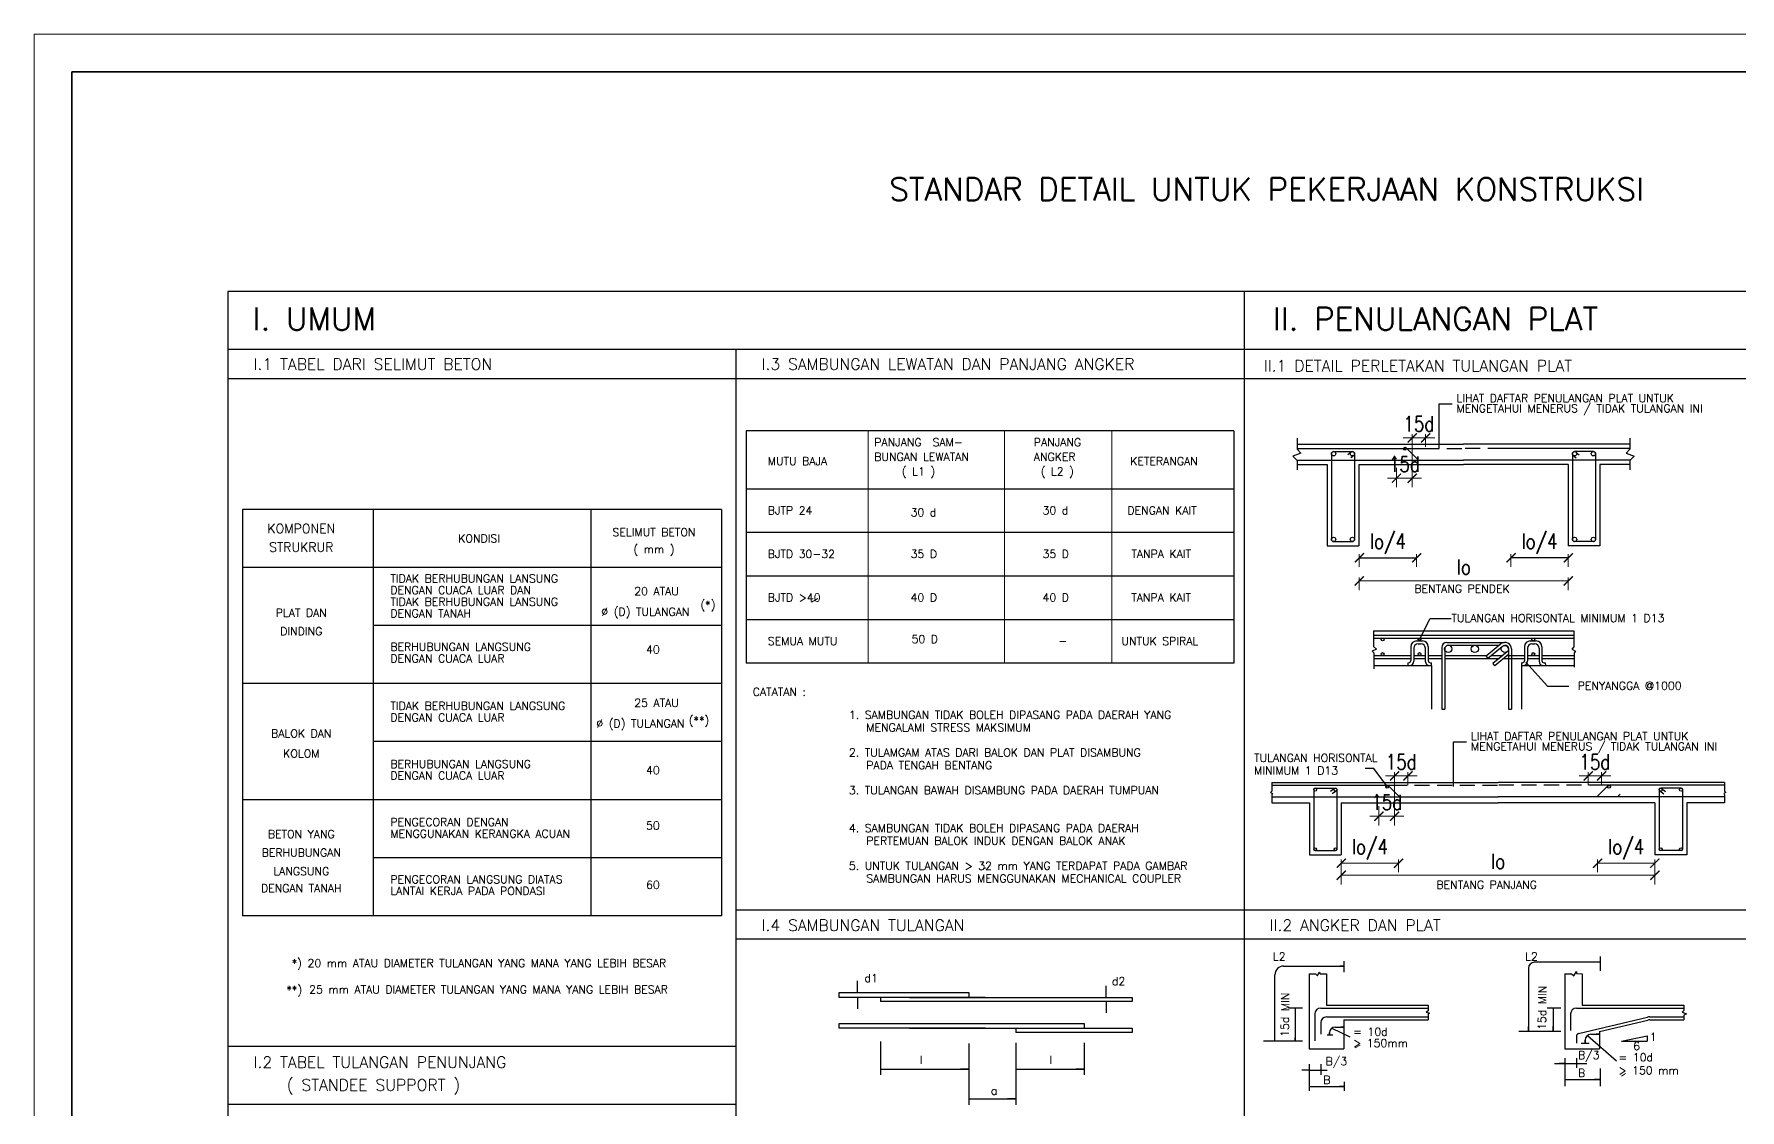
# Model space of a CAD drawing. Header units: inches. Extents: x 266054 to 836293, y -258454 to -102650.
# Drawn here: x 266054 to 288713, y -147694 to -133405 of the extents above; entities that cross this region are included whole.
import ezdxf
from ezdxf.enums import TextEntityAlignment as Align

# ---------------------------------------------------------------- set-up
doc = ezdxf.new("R2010")
doc.units = ezdxf.units.IN
doc.header["$LTSCALE"] = 800
doc.header["$MEASUREMENT"] = 0
doc.linetypes.add('HIDDEN', pattern=[0.375, 0.25, -0.125])
for name, color, linetype, lineweight in [('DIMENSI', 179, 'Continuous', 0), ('GRS KOP', 1, 'Continuous', 35), ('kop', 7, 'Continuous', 20), ('teks', 4, 'Continuous', 9)]:
    doc.layers.add(name, color=color, linetype=linetype, lineweight=lineweight)
for name, color, linetype in [('Garis_01', 4, 'Continuous'), ('Garis_02', 5, 'Continuous'), ('LOGO', 7, 'Continuous')]:
    doc.layers.add(name, color=color, linetype=linetype)
doc.styles.add('BARU', font='arial.ttf')
doc.styles.add('ROMANS', font='romans.shx', dxfattribs={"width": 0.8, "height": 0.25})
doc.styles.get("Standard").update_dxf_attribs({"font": 'romans.shx'})

# ---------------------------------------------------------------- blocks, each defined once
blk = doc.blocks.new('_ArchTick')
at = {"layer": 'LOGO', "color": 0, "const_width": 0.15}
blk.add_lwpolyline([(-0.5, -0.5), (0.5, 0.5)], dxfattribs=at)
blk = doc.blocks.new('kop')
at = {"layer": 'GRS KOP'}
blk.add_lwpolyline([(1, 54), (83, 54), (83, 1), (1, 1)], close=True, dxfattribs=at)
at = {"layer": 'kop', "color": 7}
for p, q in [((84, 55), (0, 55)), ((0, 55), (0, 0))]:
    blk.add_line(p, q, dxfattribs=at)
at = {"layer": 'kop', "style": 'BARU', "flags": 4}
for p, height in [((73.8, 5.4), 0.35), ((80.303, 5.382), 0.25), ((73.8, 4.9), 0.35), ((80.303, 4.882), 0.25), ((73.8, 4.4), 0.35), ((80.303, 4.382), 0.25)]:
    blk.add_attdef('-', p, '', height=height, dxfattribs=at)
at = {"layer": 'kop', "flags": 4}
for tag, p in [('AR-00', (78.057, 2.648)), ('00', (81.238, 2.647))]:
    blk.add_attdef(tag, text='', height=0.35, dxfattribs=at).set_placement(p, align=Align.MIDDLE)

msp = doc.modelspace()

# ---------------------------------------------------------------- linework, layer by layer
for p, q in [((268628, -136824.6), (268628, -156879.6)), ((295625.2, -136824.6), (268628, -136824.6)), ((282126.6, -136824.6), (282126.6, -156879.6)), ((295625.2, -137595.9), (268628, -137595.9)), ((275377.3, -137595.9), (275377.3, -156879.6)), ((288875.9, -137981.6), (268628, -137981.6)), ((275512.3, -138675.8), (275512.3, -141761.2)), ((281991.6, -138675.8), (275512.3, -138675.8)), ((281991.6, -138675.8), (281991.6, -141761.2)), ((281991.6, -139447.1), (275512.3, -139447.1)), ((275184.5, -139717.1), (275184.5, -145116.6)), ((281991.6, -140025.7), (275512.3, -140025.7)), ((281991.6, -140604.2), (275512.3, -140604.2)), ((281991.6, -141182.7), (275512.3, -141182.7)), ((281991.6, -141761.2), (275512.3, -141761.2)), ((288875.9, -145039.4), (275377.3, -145039.4)), ((288875.9, -145425.1), (275377.3, -145425.1)), ((275377.3, -146852.1), (268628, -146852.1)), ((275377.3, -147623.5), (268628, -147623.5))]:
    msp.add_line(p, q)
at = {"color": 7}
for p, q in [((275184.5, -139717.1), (268820.8, -139717.1)), ((268820.8, -139717.1), (268820.8, -145116.6)), ((270556.4, -139717.1), (270556.4, -145116.6)), ((273448.9, -139717.1), (273448.9, -145116.6)), ((275184.5, -139717.1), (275184.5, -145116.6)), ((275184.5, -140488.5), (268820.8, -140488.5)), ((275184.5, -141259.8), (270556.4, -141259.8)), ((275184.5, -142031.2), (268820.8, -142031.2)), ((275184.5, -142802.5), (270556.4, -142802.5)), ((275184.5, -143573.9), (268820.8, -143573.9)), ((275184.5, -144345.2), (270556.4, -144345.2)), ((275184.5, -145116.6), (268820.8, -145116.6)), ((275184.5, -145116.6), (268820.8, -145116.6))]:
    msp.add_line(p, q, dxfattribs=at)
at = {"color": 6}
for p, q in [((283658, -140360.3), (284419.2, -140360.3)), ((286433.7, -140360.3), (285672.5, -140360.3)), ((284303.6, -141792.9), (284322.9, -141792.9))]:
    msp.add_line(p, q, dxfattribs=at)
at = {"color": 8}
for p, q in [((286855.3, -145654.4), (286855.3, -145845.1)), ((282537.4, -146778.5), (282537.4, -145899.9)), ((282653.1, -145784.2), (283453.5, -145784.2)), ((283453.5, -145784.2), (283400, -145784.2)), ((283453.5, -145717.2), (283453.5, -145865.5)), ((285905.8, -145810.8), (285905.8, -146646.6)), ((286855.3, -145733.6), (285982.9, -145733.6)), ((286855.3, -145733.6), (286781, -145733.6)), ((276991, -146132), (276991, -145979.4)), ((276991, -146132), (276991, -146056.7)), ((280294.3, -146197.4), (280294.3, -146046.8)), ((280294.3, -146197.4), (280294.3, -146108.2)), ((276991, -146199.3), (276991, -146351.9)), ((276991, -146199.3), (276991, -146274.6)), ((280294.3, -146254.8), (280294.3, -146405.4)), ((280294.3, -146254.8), (280294.3, -146344)), ((282716.2, -146340.2), (282901.7, -146340.2)), ((282807.1, -146340.2), (282807.1, -146778.5)), ((282807.1, -146340.2), (282807.1, -146380.4)), ((286154.5, -146338.8), (286335.3, -146338.8)), ((286234.4, -146338.8), (286234.4, -146646.6)), ((286234.4, -146338.8), (286234.4, -146391.4)), ((283337.7, -146593.6), (283453.4, -146593.6)), ((283453.4, -146593.6), (283413.4, -146593.6)), ((285905.8, -146646.6), (285905.8, -146587.7)), ((286234.4, -146646.6), (286234.4, -146582.8)), ((277296.9, -146787.7), (277296.9, -147230.4)), ((278472.9, -146810.5), (278472.9, -147625.6)), ((279097.5, -146802.6), (279097.5, -147625.6)), ((280005.2, -146802.6), (280005.2, -147230.4)), ((282386.3, -146778.5), (282901.7, -146778.5)), ((282537.4, -146778.5), (282537.4, -146738.3)), ((282807.1, -146778.5), (282807.1, -146738.3)), ((283228.8, -146697.1), (283306.3, -146697.1)), ((283260.5, -146690), (283260.5, -146667.5)), ((283260.5, -146670.7), (283260.5, -146690)), ((283294.8, -146610), (283533.9, -146724.9)), ((283294.8, -146610), (283338.8, -146630.1)), ((285778.2, -146646.6), (286335.3, -146646.6)), ((286605.4, -146805.7), (286711.5, -146805.7)), ((286657.2, -146767.1), (286657.2, -146805.7)), ((286657.2, -146805.7), (286657.2, -146769.1)), ((286690.1, -146708), (287076.4, -147042.8)), ((286734.3, -146690), (286850, -146690)), ((286850, -146690), (286802.2, -146690)), ((286387.9, -147007), (286387.9, -147378.7)), ((286542.1, -147007), (286542.1, -147134.7)), ((277296.9, -147153.3), (278472.9, -147153.3)), ((277296.9, -147153.3), (277419.6, -147153.3)), ((278472.9, -147153.3), (278360, -147153.3)), ((279097.5, -147153.3), (280005.2, -147153.3)), ((279097.5, -147153.3), (279220.2, -147153.3)), ((280005.2, -147153.3), (279892.4, -147153.3)), ((282991.6, -147166), (282895.8, -147166)), ((282991.6, -147166), (282936.8, -147166)), ((282991.6, -147085.6), (282991.6, -147438.8)), ((282991.6, -147166), (283146.6, -147166)), ((283146.6, -147085.6), (283146.6, -147227.3)), ((283146.6, -147166), (283230.3, -147166)), ((283146.6, -147166), (283200.4, -147166)), ((286250.5, -147076.5), (286680.1, -147076.5)), ((286387.9, -147076.5), (286313.6, -147076.5)), ((286542.1, -147076.5), (286616.3, -147076.5)), ((286855.3, -147145.2), (286855.3, -147378.7)), ((282991.6, -147382.3), (283456.4, -147382.3)), ((282991.6, -147382.3), (283057.1, -147382.3)), ((283456.4, -147382.3), (283394.6, -147382.3)), ((283456.4, -147321.1), (283456.4, -147438.8)), ((286387.9, -147288.2), (286855.3, -147288.2)), ((286387.9, -147288.2), (286462.2, -147288.2)), ((286855.3, -147288.2), (286781, -147288.2)), ((278472.9, -147548.5), (279097.5, -147548.5)), ((278472.9, -147548.5), (278595.6, -147548.5)), ((279097.5, -147548.5), (278984.6, -147548.5))]:
    msp.add_line(p, q, dxfattribs=at)
at = {"color": 4}
for p, q in [((282990.6, -145886.3), (282990.6, -146882.8)), ((282990.6, -145886.3), (283076.8, -145886.3)), ((283076.8, -145886.3), (283100.7, -145911.5)), ((283100.7, -145911.5), (283124.6, -145864.6)), ((283124.6, -145864.6), (283138, -145884.7)), ((283138, -145884.7), (283222, -145886.3)), ((283222, -145886.3), (283222, -146304.3)), ((286387.2, -145886.3), (286387.2, -146882.8)), ((286387.2, -145886.3), (286477.6, -145886.3)), ((286477.6, -145886.3), (286509.8, -145913.8)), ((286509.8, -145913.8), (286541.4, -145855.6)), ((286541.4, -145855.6), (286541.4, -145882.3)), ((286541.4, -145882.3), (286618.6, -145886.3)), ((286618.6, -145886.3), (286618.6, -146304.3)), ((283222, -146304.3), (284571.8, -146304.3)), ((284571.8, -146376.5), (284544.7, -146397.6)), ((284571.8, -146304.3), (284571.8, -146376.5)), ((286618.6, -146304.3), (287968.5, -146304.3)), ((287968.5, -146375.9), (287947, -146397)), ((287968.5, -146304.3), (287968.5, -146375.9)), ((283453.4, -146497.1), (283453.4, -146882.8)), ((283453.4, -146497.1), (284571.8, -146497.1)), ((284544.7, -146397.6), (284592.5, -146407.2)), ((284572.4, -146424.4), (284571.8, -146497.1)), ((284592.5, -146407.2), (284572.4, -146424.4)), ((286850, -146651.4), (287492.6, -146500.2)), ((287519.1, -146497.1), (287968.5, -146497.1)), ((287947, -146397), (288005.9, -146418)), ((287968.8, -146434.1), (287968.5, -146497.1)), ((288005.9, -146418), (287968.8, -146434.1)), ((286850, -146651.4), (286850, -146882.8)), ((287141.2, -146779.1), (287481.1, -146710.4)), ((287141.2, -146779.1), (287481.1, -146779.1)), ((287481.1, -146710.4), (287481.1, -146779.1)), ((282990.6, -146882.8), (283453.4, -146882.8)), ((286387.2, -146882.8), (286850, -146882.8))]:
    msp.add_line(p, q, dxfattribs=at)
at = {"color": 2}
msp.add_line((283222, -146342.9), (284571.8, -146342.9), dxfattribs=at)
at = {"linetype": 'Continuous', "ltscale": 0.015}
for points in [[(284718.2, -138909.8), (284718.2, -138314.5), (284890.4, -138314.5)], [(284458.4, -141444.7), (284597.3, -141165.9), (284879.9, -141165.9)], [(285869.3, -141745.9), (286158.2, -142067.5), (286443.3, -142067.5)], [(284910.4, -143399.4), (284910.4, -142804), (285082.7, -142804)], [(284033.9, -143402.3), (283849.9, -143158.8), (283737.9, -143158.8)]]:
    msp.add_lwpolyline(points, dxfattribs=at)
at = {"color": 8}
for centre, radius in [((282653.1, -145899.9), 115.7), ((285982.9, -145810.8), 77.1), ((283337.7, -146670.7), 77.1), ((286734.3, -146767.1), 77.1)]:
    msp.add_arc(centre, radius, 90, 180, dxfattribs=at)
at = {"color": 4}
msp.add_arc((287519.1, -146612.8), 115.7, 90, 103.24052, dxfattribs=at)
at = {"linetype": 'Continuous', "ltscale": 0.015}
for points in [[(284718.4, -138909.8), (284718.2, -138911), (284718, -138909.8)], [(284458.6, -141444.8), (284457.9, -141445.8), (284458.3, -141444.6)], [(285869.2, -141746.1), (285868.5, -141745), (285869.5, -141745.8)], [(284034.1, -143402.2), (284034.6, -143403.2), (284033.8, -143402.4)], [(284910.6, -143399.4), (284910.4, -143400.6), (284910.2, -143399.4)]]:
    msp.add_solid(points, dxfattribs=at)
at = {"layer": 'DIMENSI', "color": 8, "lineweight": 0, "ltscale": 0.2}
for p, q in [((284360.8, -138767), (284239.3, -138767)), ((284360.8, -138719.3), (284360.8, -138888.5)), ((284360.8, -138719.3), (284360.8, -139424.4)), ((284360.8, -138767), (284539, -138767)), ((284539, -138719.3), (284539, -138888.5)), ((284539, -138767), (284660.5, -138767)), ((284152.3, -139302.9), (284030.8, -139302.9)), ((284152.3, -139167.5), (284152.3, -139424.4)), ((284152.3, -139302.9), (284360.8, -139302.9)), ((284360.8, -139302.9), (284482.3, -139302.9)), ((283658, -140312.6), (283658, -140481.8)), ((283658, -140360.3), (284419.2, -140360.3)), ((284419.2, -140312.6), (284419.2, -140481.8)), ((285672.5, -140312.6), (285672.5, -140481.8)), ((286433.7, -140360.3), (285672.5, -140360.3)), ((286433.7, -140312.6), (286433.7, -140481.8)), ((283658, -140620.3), (283658, -140789.5)), ((283658, -140668), (286433.7, -140668)), ((286433.7, -140620.3), (286433.7, -140789.5)), ((284126.2, -143257.7), (284004.7, -143257.7)), ((284126.2, -143210), (284126.2, -143379.2)), ((284126.2, -143210), (284126.2, -143915.1)), ((284126.2, -143257.7), (284304.4, -143257.7)), ((284304.4, -143210), (284304.4, -143379.2)), ((284304.4, -143257.7), (284425.9, -143257.7)), ((286698.9, -143257.7), (286577.4, -143257.7)), ((286698.9, -143210), (286698.9, -143379.2)), ((286877.1, -143257.7), (286698.9, -143257.7)), ((286877.1, -143210), (286877.1, -143379.2)), ((286877.1, -143257.7), (286998.6, -143257.7)), ((283917.7, -143658.2), (283917.7, -143915.1)), ((283917.7, -143793.6), (283796.2, -143793.6)), ((283917.7, -143793.6), (284126.2, -143793.6)), ((284126.2, -143793.6), (284247.7, -143793.6)), ((283419, -144368.8), (283419, -144538)), ((283419, -144416.5), (284180.2, -144416.5)), ((283419, -144529.5), (283419, -144698.7)), ((284180.2, -144368.8), (284180.2, -144538)), ((286823, -144368.8), (286823, -144538)), ((287584.3, -144416.5), (286823, -144416.5)), ((287584.3, -144368.8), (287584.3, -144538)), ((287584.3, -144512.5), (287584.3, -144698.7)), ((283419, -144577.2), (287584.3, -144577.2))]:
    msp.add_line(p, q, dxfattribs=at)
at = {"layer": 'Garis_01', "linetype": 'Continuous', "ltscale": 0.015}
for p, q in [((282834.4, -138772), (282834.4, -138915.6)), ((282834.4, -138853.2), (285042, -138853.2)), ((284425, -139046), (284270.7, -138891.8)), ((287249.7, -138853.2), (285042, -138853.2)), ((287249.7, -138772), (287249.7, -138915.6)), ((282881.9, -138973), (282777, -139011.7)), ((282777, -139011.7), (282834.4, -139069.1)), ((282834.4, -138915.6), (282881.9, -138973)), ((282834.4, -139069.1), (282834.4, -139193.9)), ((282834.4, -139123.2), (283229.4, -139123.2)), ((283229.4, -139123.2), (283229.4, -140203)), ((283653.6, -139123.2), (283653.6, -140203)), ((283653.6, -139123.2), (285042, -139123.2)), ((284152.3, -139046), (284114.4, -139008.1)), ((286430.5, -139123.2), (285042, -139123.2)), ((286430.5, -139123.2), (286430.5, -140203)), ((286854.7, -139123.2), (286854.7, -140203)), ((287249.7, -139123.2), (286854.7, -139123.2)), ((287249.7, -138915.6), (287202.2, -138973)), ((287202.2, -138973), (287307.1, -139011.7)), ((287307.1, -139011.7), (287249.7, -139069.1)), ((287249.7, -139069.1), (287249.7, -139193.9)), ((283229.4, -140203), (283653.6, -140203)), ((286854.7, -140203), (286430.5, -140203)), ((283847.1, -141330.1), (283847.1, -141537.2)), ((283847.1, -141330.1), (286508.9, -141330.1)), ((286508.9, -141330.1), (286508.9, -141544.1)), ((283887.6, -141572.8), (283829.2, -141602.5)), ((283829.2, -141602.5), (283851, -141624.3)), ((283847.1, -141537.2), (283887.6, -141572.8)), ((286508.9, -141544.1), (286481.2, -141572.8)), ((286481.2, -141572.8), (286531.7, -141602.5)), ((286531.7, -141602.5), (286509.9, -141624.3)), ((283847.1, -141792.9), (284618.4, -141792.9)), ((283851, -141624.3), (283851, -141834.3)), ((284618.4, -141792.9), (284618.4, -142371.4)), ((285814, -141792.9), (285814, -142371.4)), ((285814, -141792.9), (286508.9, -141792.9)), ((286509.9, -141624.3), (286509.9, -141812.5)), ((282493.9, -143343.9), (282493.9, -143459.2)), ((282493.9, -143343.9), (285501.6, -143343.9)), ((284190.3, -143536.7), (284036.1, -143382.5)), ((288509.4, -143343.9), (285501.6, -143343.9)), ((286812.9, -143536.7), (286967.2, -143382.5)), ((288509.4, -143343.9), (288509.4, -143459.2)), ((282493.9, -143459.2), (282477.3, -143476.4)), ((282477.3, -143476.4), (282504.4, -143493.6)), ((282493.9, -143613.9), (282994.8, -143613.9)), ((282504.4, -143493.6), (282494, -143507.2)), ((282494, -143507.2), (282494, -143613.8)), ((282994.8, -143613.9), (282994.8, -144308.1)), ((283419, -143613.9), (283419, -144308.1)), ((283419, -143613.9), (285501.6, -143613.9)), ((283917.7, -143536.7), (283879.8, -143498.8)), ((287584.3, -143613.9), (285501.6, -143613.9)), ((287085.6, -143536.7), (287123.5, -143498.8)), ((287584.3, -143613.9), (287584.3, -144308.1)), ((288008.5, -143613.9), (288008.5, -144308.1)), ((288509.4, -143613.9), (288008.5, -143613.9)), ((288526, -143476.4), (288498.8, -143493.6)), ((288498.8, -143493.6), (288509.2, -143507.2)), ((288509.2, -143507.2), (288509.2, -143613.8)), ((288509.4, -143459.2), (288526, -143476.4)), ((282994.8, -144308.1), (283419, -144308.1)), ((288008.5, -144308.1), (287584.3, -144308.1))]:
    msp.add_line(p, q, dxfattribs=at)
at = {"layer": 'Garis_02', "linetype": 'Continuous', "ltscale": 0.015}
for p, q in [((282834.4, -138911), (284519.4, -138911)), ((282834.4, -139065.3), (285042, -139065.3)), ((283287.2, -138978.5), (283287.2, -140116.3)), ((283316.1, -138949.6), (283566.8, -138949.6)), ((283543.5, -138961.1), (283503.6, -138995.1)), ((283586.2, -138999.7), (283544.3, -139031.9)), ((283595.8, -138978.5), (283595.8, -140116.3)), ((287249.7, -139065.3), (285042, -139065.3)), ((287249.7, -138911), (285564.6, -138911)), ((286488.3, -138978.5), (286488.3, -140116.3)), ((286497.8, -138999.7), (286539.7, -139031.9)), ((286767.9, -138949.6), (286517.2, -138949.6)), ((286540.6, -138961.1), (286580.5, -138995.1)), ((286796.9, -138978.5), (286796.9, -140116.3)), ((283316.1, -140145.2), (283566.8, -140145.2)), ((286767.9, -140145.2), (286517.2, -140145.2)), ((283847.1, -141388), (286508.9, -141388)), ((283847.1, -141426.5), (286508.9, -141426.5)), ((284342.2, -141542.2), (284342.2, -141725.4)), ((284380.8, -141561.5), (284380.8, -141735.1)), ((284419.3, -141465.1), (284496.5, -141465.1)), ((284438.6, -141503.7), (284477.2, -141503.7)), ((284535, -141561.5), (284535, -141735.1)), ((284573.6, -141542.2), (284573.6, -141725.4)), ((284753.4, -141551.9), (284753.4, -142371.4)), ((284792, -141571.2), (284792, -142371.4)), ((284820.9, -141484.4), (285116.8, -141484.4)), ((284840.2, -141523), (285516.3, -141523)), ((285116.8, -141484.4), (285168.5, -141484.4)), ((285168.5, -141484.4), (285585.6, -141485.4)), ((285530, -141511.7), (285341.1, -141666.6)), ((285554.5, -141541.5), (285365.6, -141696.4)), ((285620.8, -141610.7), (285431.9, -141765.6)), ((285530, -141511.7), (285543.8, -141499.9)), ((285640.4, -141571.9), (285640.4, -142372.2)), ((285679, -141571.9), (285679, -142372.2)), ((285852.6, -141542.2), (285852.6, -141725.4)), ((285891.1, -141561.5), (285891.1, -141735.1)), ((285929.7, -141465.1), (286006.8, -141465.1)), ((285949, -141503.7), (285987.6, -141503.7)), ((286045.4, -141561.5), (286045.4, -141735.1)), ((286084, -141542.2), (286084, -141725.4)), ((283847.1, -141657.9), (284342.2, -141657.9)), ((283847.1, -141696.5), (284342.2, -141696.5)), ((284303.6, -141754.4), (284313.3, -141754.4)), ((284303.6, -141754.4), (284303.6, -141792.9)), ((284380.8, -141657.9), (284535, -141657.9)), ((284380.8, -141657.9), (284382.5, -141657.9)), ((284380.8, -141696.5), (284535, -141696.5)), ((284380.8, -141696.5), (284382.5, -141696.5)), ((284573.6, -141657.9), (284753.4, -141657.9)), ((284573.6, -141696.5), (284753.4, -141696.5)), ((284592.9, -141792.9), (284618.4, -141792.9)), ((284602.5, -141754.4), (284618.4, -141754.4)), ((284618.4, -141792.9), (284618.4, -141754.4)), ((284792, -141657.9), (285351.7, -141657.9)), ((284792, -141696.5), (285516.1, -141696.5)), ((285254.8, -141657.9), (285351.7, -141657.9)), ((285254.8, -141696.5), (285516.1, -141696.5)), ((285341.1, -141666.6), (285365.6, -141696.4)), ((285412.5, -141657.9), (285563.1, -141657.9)), ((285431.9, -141765.6), (285455.2, -141796.3)), ((285640.4, -141644.4), (285456.3, -141795.4)), ((285576, -141697.3), (285640.4, -141697.3)), ((285576.9, -141696.5), (285852.6, -141696.5)), ((285624, -141657.9), (285852.6, -141657.9)), ((285679, -141792.9), (285679, -142371.4)), ((285814, -141754.4), (285823.6, -141754.4)), ((285814, -141754.4), (285814, -141792.9)), ((285814, -141792.9), (285833.3, -141792.9)), ((285891.1, -141657.9), (286045.4, -141657.9)), ((285891.1, -141696.5), (286045.4, -141696.5)), ((286084, -141657.9), (286508.9, -141657.9)), ((286084, -141696.5), (286508.9, -141696.5)), ((286103.3, -141792.9), (286128.8, -141792.9)), ((286112.9, -141754.4), (286128.8, -141754.4)), ((286128.8, -141754.4), (286132, -141792.9)), ((284753.4, -142371.4), (284792, -142371.4)), ((285640.4, -142371.4), (285679, -142371.4)), ((282493.9, -143382.5), (284294.5, -143382.5)), ((283071.9, -143421), (283341.9, -143421)), ((283330.6, -143424.7), (283275.7, -143465.8)), ((288509.4, -143382.5), (286708.8, -143382.5)), ((287931.4, -143421), (287661.4, -143421)), ((287672.7, -143424.7), (287727.5, -143465.8)), ((282493.9, -143536.7), (285501.6, -143536.7)), ((283052.6, -143442.3), (283052.6, -144230.9)), ((283353.7, -143455.6), (283298.9, -143496.7)), ((283361.1, -143441.9), (283361.1, -144230.9)), ((288509.4, -143536.7), (285501.6, -143536.7)), ((287642.1, -143441.9), (287642.1, -144230.9)), ((287649.6, -143455.6), (287704.4, -143496.7)), ((287950.7, -143442.3), (287950.7, -144230.9)), ((283071.9, -144250.2), (283341.9, -144250.2)), ((287931.4, -144250.2), (287661.4, -144250.2)), ((276746.5, -146199.3), (276746.5, -146134)), ((276746.5, -146134), (278472.9, -146134)), ((278472.9, -146134), (278472.9, -146199.3)), ((278686.7, -146199.3), (276746.5, -146199.3)), ((277296.9, -146199.3), (277296.9, -146254.8)), ((280642.7, -146254.8), (277296.9, -146254.8)), ((277683.9, -146199.3), (280642.7, -146199.3)), ((280642.7, -146199.3), (280642.7, -146254.8)), ((283144.8, -146342.9), (284571.8, -146342.9)), ((286541.5, -146342.9), (287968.5, -146342.9)), ((276746.5, -146610.4), (276746.5, -146545)), ((276746.5, -146545), (280005.2, -146545)), ((280005.2, -146545), (280005.2, -146610.4)), ((283067.7, -146420), (283067.7, -146775.8)), ((283144.8, -146535.7), (283144.8, -146690)), ((283222, -146458.6), (284571.8, -146458.6)), ((286464.4, -146420), (286464.4, -146641.6)), ((286571.2, -146677.4), (287488.1, -146461.6)), ((287514.6, -146458.6), (287968.5, -146458.6)), ((278686.7, -146610.4), (276746.5, -146610.4)), ((277683.9, -146610.4), (280642.7, -146610.4)), ((279097.5, -146610.4), (279097.5, -146664.9)), ((280642.7, -146665.9), (279097.5, -146665.9)), ((280642.7, -146610.4), (280642.7, -146665.9)), ((286541.5, -146714.9), (286541.5, -146805.7))]:
    msp.add_line(p, q, dxfattribs=at)
at = {"layer": 'Garis_02', "linetype": 'HIDDEN'}
for p, q in [((284519.4, -138911), (285042, -138911)), ((285564.6, -138911), (285042, -138911)), ((284392.5, -143382.5), (285501.6, -143382.5)), ((286610.8, -143382.5), (285501.6, -143382.5))]:
    msp.add_line(p, q, dxfattribs=at)
at = {"layer": 'Garis_02', "linetype": 'Continuous', "ltscale": 0.015}
for centre, radius in [((284262.6, -138912), 19.3), ((283316.1, -138978.6), 28.9), ((283566.6, -138978.5), 28.9), ((286517.5, -138978.5), 28.9), ((286767.9, -138978.6), 28.9), ((283316.1, -140116.1), 28.9), ((283566.9, -140116.2), 28.9), ((286517.2, -140116.2), 28.9), ((286767.9, -140116.1), 28.9), ((283967.4, -141445.8), 19.3), ((284457.9, -141445.8), 19.3), ((284840, -141571.2), 48.2), ((285193.3, -141571.2), 48.2), ((285592, -141571.8), 48.2), ((285968.3, -141445.8), 19.3), ((283967.4, -141639.3), 19.3), ((284457.9, -141639.3), 19.3), ((285968.3, -141639.3), 19.3), ((283071.8, -143440.3), 19.3), ((283341.9, -143440.3), 19.3), ((284028, -143402.7), 19.3), ((286975.2, -143402.7), 19.3), ((287661.3, -143440.3), 19.3), ((287931.5, -143440.3), 19.3), ((283072, -144231), 19.3), ((283341.9, -144230.8), 19.3), ((287661.4, -144230.8), 19.3), ((287931.3, -144231), 19.3)]:
    msp.add_circle(centre, radius, dxfattribs=at)
for centre, radius, start, end in [((283316.1, -138978.5), 28.9, 90, 180), ((283566.8, -138978.5), 28.9, 0, 90), ((286517.2, -138978.5), 28.9, 90, 180), ((286767.9, -138978.5), 28.9, 0, 90), ((283316.1, -140116.3), 28.9, 180, 270), ((283566.8, -140116.3), 28.9, 270, 0), ((286517.2, -140116.3), 28.9, 180, 270), ((286767.9, -140116.3), 28.9, 270, 0), ((284419.3, -141542.2), 77.1, 90, 180), ((284438.6, -141561.5), 57.9, 90, 180), ((284477.2, -141561.5), 57.9, 0, 90), ((284496.5, -141542.2), 77.1, 0, 90), ((284820.9, -141551.9), 67.5, 90, 180), ((284840.2, -141571.2), 48.2, 90, 180), ((285592.2, -141571.9), 86.8, 0.00012, 123.95213), ((285592.2, -141571.9), 48.2, 0, 90), ((285929.7, -141542.2), 77.1, 90, 180), ((285949, -141561.5), 57.9, 90, 180), ((285987.6, -141561.5), 57.9, 0, 90), ((286006.8, -141542.2), 77.1, 0, 90), ((284313.3, -141725.4), 28.9, 270, 0), ((284322.9, -141735.1), 57.9, 270, 0), ((284592.9, -141735.1), 57.9, 180, 270), ((284602.5, -141725.4), 28.9, 180, 270), ((285823.6, -141725.4), 28.9, 270, 0), ((285833.3, -141735.1), 57.9, 270, 0), ((286103.3, -141735.1), 57.9, 180, 270), ((286112.9, -141725.4), 28.9, 180, 270), ((283071.9, -143440.3), 19.3, 90, 180), ((283341.9, -143440.3), 19.3, 0, 90), ((287661.4, -143440.3), 19.3, 90, 180), ((287931.4, -143440.3), 19.3, 0, 90), ((283071.9, -144230.9), 19.3, 180, 270), ((283341.9, -144230.9), 19.3, 270, 0), ((287661.4, -144230.9), 19.3, 180, 270), ((287931.4, -144230.9), 19.3, 270, 0), ((283144.8, -146420), 77.1, 90, 180), ((286541.5, -146420), 77.1, 90, 180), ((283222, -146535.7), 77.1, 90, 180), ((287514.6, -146574.3), 115.7, 90, 103.24052), ((286580.1, -146714.9), 38.6, 103.24052, 180)]:
    msp.add_arc(centre, radius, start, end, dxfattribs=at)
at = {"layer": 'teks', "ltscale": 0.5}
for p, q in [((277132.1, -138675.8), (277132.1, -141761.2)), ((278944.8, -138675.8), (278944.8, -141761.2)), ((280371.8, -138675.8), (280371.8, -141761.2)), ((276380.7, -140950.6), (276463, -140903.2)), ((278631.8, -144516.3), (278698.1, -144480)), ((283601.4, -146871.6), (283667.6, -146832.3)), ((287139.6, -147244.9), (287192, -147210.2))]:
    msp.add_line(p, q, dxfattribs=at)

# ---------------------------------------------------------------- block references
at = {"layer": 'DIMENSI', "color": 8, "lineweight": 0, "ltscale": 0.2, "xscale": 121.5, "yscale": 121.5, "zscale": 121.4999999999999}
for p in [(284360.8, -138767), (284152.3, -139302.9), (284419.2, -140360.3), (286433.7, -140360.3), (286433.7, -140668), (284126.2, -143257.7), (286698.9, -143257.7), (283917.7, -143793.6), (284180.2, -144416.5), (287584.3, -144416.5), (287584.3, -144577.2)]:
    msp.add_blockref('_ArchTick', p, dxfattribs=at)
at = {"layer": 'DIMENSI', "color": 8, "lineweight": 0, "ltscale": 0.2, "xscale": 121.5, "yscale": 121.5, "zscale": 121.4999999999999, "rotation": 180}
for p in [(284539, -138767), (284360.8, -139302.9), (283658, -140360.3), (285672.5, -140360.3), (283658, -140668), (284304.4, -143257.7), (286877.1, -143257.7), (284126.2, -143793.6), (283419, -144416.5), (283419, -144577.2), (286823, -144416.5)]:
    msp.add_blockref('_ArchTick', p, dxfattribs=at)
at = {"layer": 'kop', "xscale": 500, "yscale": 500, "zscale": 500}
msp.add_blockref('kop', (266054.4, -160904.6), dxfattribs=at)

# ---------------------------------------------------------------- texts
at = {"color": 7}
msp.add_text('%%c (D) TULANGAN', height=106.312, dxfattribs=at).set_placement((273522.8, -142614.4))
at = {"layer": 'DIMENSI', "color": 0, "lineweight": 0, "ltscale": 0.2, "char_height": 202.5, "attachment_point": 5, "style": 'ROMANS'}
for s, insert in [('\\A1;15d', (284449.9, -138581.7)), ('\\A1;15d', (284256.6, -139117.6)), ('\\A1;lo/4', (284038.6, -140175)), ('\\A1;lo/4', (286053.1, -140175)), ('\\A1;lo', (285045.8, -140482.7)), ('\\A1;15d', (284215.3, -143072.4)), ('\\A1;15d', (286788, -143072.4)), ('\\A1;15d', (284022, -143608.3)), ('\\A1;lo/4', (283799.6, -144231.2)), ('\\A1;lo/4', (287203.7, -144231.2)), ('\\A1;lo', (285501.6, -144391.9))]:
    msp.add_mtext(s, dxfattribs=dict(at, insert=insert))
at = {"layer": 'teks', "ltscale": 2}
msp.add_text('STANDAR DETAIL UNTUK PEKERJAAN KONSTRUKSI', height=303.75, dxfattribs=at).set_placement((282427.2, -135615.9), align=Align.CENTER)
for s, p in [('I. UMUM', (268956.9, -137338.8)), ('II. PENULANGAN PLAT', (282510.7, -137338.8))]:
    msp.add_text(s, height=303.75, dxfattribs=at).set_placement(p)
at = {"layer": 'teks', "ltscale": 0.5}
for s, height, p in [('I.1 TABEL DARI SELIMUT BETON', 151.875, (268969.8, -137863.6)), ('I.3 SAMBUNGAN LEWATAN DAN PANJANG ANGKER', 151.875, (275718, -137863.6)), ('II.1 DETAIL PERLETAKAN TULANGAN PLAT', 151.875, (282389.9, -137886.4)), ('LIHAT DAFTAR PENULANGAN PLAT UNTUK', 106.312, (284948.8, -138293.7)), ('MENGETAHUI MENERUS / TIDAK TULANGAN INI', 106.312, (284948.8, -138428.7)), ('PANJANG  SAM-', 106.312, (277214.7, -138879.9)), ('PANJANG', 106.31, (279334.1, -138879.9)), ('MUTU BAJA', 106.31, (275800.1, -139129.6)), ('BUNGAN LEWATAN', 106.312, (277214.7, -139072.7)), ('ANGKER', 106.31, (279334.1, -139072.7)), ('KETERANGAN', 106.31, (280615, -139129.6)), ('( L1 )', 106.31, (277581, -139265.5)), ('( L2 )', 106.31, (279425.2, -139265.5)), ('BJTP 24', 106.31, (275800.1, -139784.3)), ('30 d', 106.31, (277697.8, -139811.1)), ('30 d', 106.31, (279449.9, -139784.3)), ('DENGAN KAIT', 106.312, (280577.4, -139784.3)), ('BJTD 30-32', 106.31, (275800.1, -140362.8)), ('35 D', 106.31, (277697.8, -140362.8)), ('35 D', 106.31, (279449.9, -140362.8)), ('TANPA KAIT', 106.31, (280629.9, -140362.8)), ('TIDAK BERHUBUNGAN LANSUNG ', 106.312, (270786.2, -140688.7)), ('TIDAK BERHUBUNGAN LANSUNG ', 106.312, (270786.2, -140997.3)), ('DENGAN CUACA LUAR DAN', 106.312, (270786.2, -140843)), ('20 ATAU', 106.31, (274026.2, -140857.1)), ('(*)', 106.31, (274905.2, -141037.4)), ('BJTD >40', 106.31, (275800.1, -140941.4)), ('40 D', 106.31, (277697.8, -140941.4)), ('40 D', 106.31, (279449.9, -140941.4)), ('TANPA KAIT', 106.31, (280628.9, -140941.4)), ('BENTANG PENDEK', 106.312, (284389.5, -140824.9)), ('DENGAN TANAH', 106.312, (270786.2, -141151.5)), ('%%c (D) TULANGAN', 106.312, (273588.7, -141130.5)), ('TULANGAN HORISONTAL MINIMUM 1 D13', 106.312, (284881.5, -141213.7)), ('50 D', 106.31, (277710.6, -141493.1)), ('BERHUBUNGAN LANGSUNG', 106.312, (270786.2, -141596.6)), ('40', 106.31, (274183.6, -141631.8)), ('SEMUA MUTU', 106.31, (275800.1, -141519.9)), ('-', 106.3, (279659.8, -141519.9)), ('UNTUK SPIRAL', 106.312, (280498.2, -141519.9)), ('DENGAN CUACA LUAR', 106.312, (270786.2, -141750.8)), ('PENYANGGA @1000', 106.312, (286558.6, -142113.2)), ('TIDAK BERHUBUNGAN LANGSUNG', 106.312, (270786.2, -142380.1)), ('25 ATAU', 106.31, (274026.2, -142341)), ('CATATAN :', 106.31, (275600.2, -142194.4)), ('DENGAN CUACA LUAR', 106.312, (270786.2, -142534.4)), ('(**)', 106.31, (274750.2, -142571.8)), ('1. SAMBUNGAN TIDAK BOLEH DIPASANG PADA DAERAH YANG ', 106.312, (276878.1, -142499.5)), ('MENGALAMI STRESS MAKSIMUM', 106.312, (277108.8, -142668.2)), ('LIHAT DAFTAR PENULANGAN PLAT UNTUK', 106.312, (285141.1, -142783.2)), ('2. TULAMGAM ATAS DARI BALOK DAN PLAT DISAMBUNG', 106.312, (276878.1, -143000.9)), ('TULANGAN HORISONTAL', 106.312, (282260.3, -143072.1)), ('MENGETAHUI MENERUS / TIDAK TULANGAN INI', 106.312, (285141.1, -142918.2)), ('BERHUBUNGAN LANGSUNG', 106.312, (270786.2, -143152.8)), ('DENGAN CUACA LUAR', 106.312, (270786.2, -143307)), ('40', 106.31, (274183.6, -143234.5)), ('PADA TENGAH BENTANG', 106.312, (277108.8, -143169.5)), ('MINIMUM 1 D13', 106.312, (282260.3, -143238.8)), ('3. TULANGAN BAWAH DISAMBUNG PADA DAERAH TUMPUAN', 106.312, (276878.1, -143502.2)), ('PENGECORAN DENGAN', 106.312, (270786.2, -143924.4)), ('50', 106.31, (274183.6, -143970.5)), ('MENGGUNAKAN KERANGKA ACUAN', 106.312, (270786.2, -144078.7)), ('4. SAMBUNGAN TIDAK BOLEH DIPASANG PADA DAERAH', 106.312, (276878.1, -144003.6)), ('PERTEMUAN BALOK INDUK DENGAN BALOK ANAK', 106.312, (277108.8, -144172.3)), ('5. UNTUK TULANGAN > 32 mm YANG TERDAPAT PADA GAMBAR', 106.312, (276878.1, -144505)), ('PENGECORAN LANGSUNG DIATAS', 106.312, (270786.2, -144685.2)), ('LANTAI KERJA PADA PONDASI', 106.312, (270786.2, -144839.4)), ('60', 106.31, (274183.6, -144758)), ('SAMBUNGAN HARUS MENGGUNAKAN MECHANICAL COUPLER', 106.312, (277108.8, -144673.7)), ('I.4 SAMBUNGAN TULANGAN', 151.875, (275718, -145317.7)), ('II.2 ANGKER DAN PLAT', 151.875, (282467.3, -145317.7)), ('*) 20 mm ATAU DIAMETER TULANGAN YANG MANA YANG LEBIH BESAR', 106.312, (269476.6, -145798.1)), ('L2', 106.31, (282508.9, -145710.6)), ('L2', 106.31, (285859.7, -145709.6)), ('d1', 106.31, (277085, -145996.3)), ('**)', 106.31, (269405.3, -146151.7)), ('25 mm ATAU DIAMETER TULANGAN YANG MANA YANG LEBIH BESAR', 106.312, (269708.2, -146147.8)), ('d2', 106.31, (280371.5, -146037.9)), ('= 10d', 106.31, (283574.7, -146709.9)), ('> 150mm', 106.31, (283574.7, -146859.4)), ('6', 106.3, (287296.1, -146898.5)), ('1', 106.3, (287515.1, -146777.4)), ('I.2 TABEL TULANGAN PENUNJANG', 151.875, (268969.8, -147136.4)), ('l', 106.3, (277818.5, -147082.9)), ('l', 106.3, (279540, -147083.9)), ('B/3', 106.31, (283209.4, -147101.5)), ('B/3', 106.31, (286562.9, -147019.7)), ('= 10d', 106.31, (287099.5, -147048.9)), ('( STANDEE SUPPORT )', 151.875, (269410.3, -147438.8)), ('B', 106.3, (283178.5, -147348.5)), ('B', 106.3, (286562.9, -147256.5)), ('> 150 mm', 106.31, (287099.5, -147221.8)), ('a', 106.3, (278763.9, -147492))]:
    msp.add_text(s, height=height, dxfattribs=at).set_placement(p)
for s, height, p in [('KOMPONEN', 121.5, (269603.3, -140033)), ('SELIMUT BETON', 106.312, (274288.5, -140074.6)), ('STRUKRUR', 121.5, (269603.3, -140279.6)), ('KONDISI', 106.31, (271966.2, -140156.8)), ('( mm )', 106.31, (274288.5, -140300.4)), ('PLAT DAN', 106.31, (269603.3, -141143.4)), ('DINDING', 106.31, (269603.3, -141390.1)), ('BALOK DAN', 106.31, (269603.3, -142747.1)), ('KOLOM', 106.31, (269603.3, -143013.6)), ('BETON YANG', 106.31, (269603.3, -144083.4)), ('BERHUBUNGAN', 106.312, (269603.3, -144330.1)), ('LANGSUNG', 106.31, (269603.3, -144576.7)), ('DENGAN TANAH', 106.312, (269603.3, -144802.6))]:
    msp.add_text(s, height=height, dxfattribs=at).set_placement(p, align=Align.CENTER)
msp.add_text('BENTANG PANJANG', height=106.312, dxfattribs=at).set_placement((285349.7, -144703), align=Align.MIDDLE)
for s, p in [('15d MIN', (286136.5, -146633.1)), ('15d MIN ', (282720, -146725))]:
    msp.add_text(s, height=106.31, rotation=89.33333, dxfattribs=at).set_placement(p)

doc.saveas('drawing.dxf')
